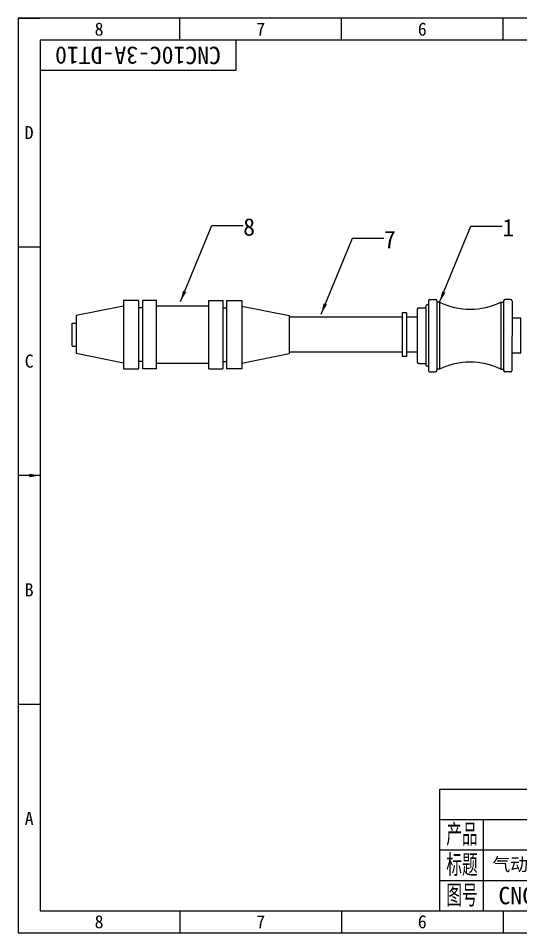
# Model space of a CAD drawing. Header units: millimetres. Extents: x 547 to 2149, y 622 to 1790.
# Drawn here: x 1850.7 to 1966.1, y 1341.3 to 1551.3 of the extents above; entities that cross this region are included whole.
import ezdxf

# ---------------------------------------------------------------- set-up
doc = ezdxf.new("R2010")
doc.units = ezdxf.units.MM
for name, color, linetype in [('中文标注', 3, 'Continuous'), ('仅图框使用', 7, 'Continuous'), ('元器件与线路', 7, 'Continuous'), ('英文数字标注', 3, 'Continuous')]:
    doc.layers.add(name, color=color, linetype=linetype)
doc.styles.get("Standard").update_dxf_attribs({"font": 'txt', "bigfont": 'gbcbig.shx'})
doc.dimstyles.new('ISO-25', dxfattribs={"dimtxt": 2.5, "dimasz": 2.5, "dimexe": 1.25, "dimexo": 0.625, "dimtad": 1, "dimtxsty": 'Standard', "dimcen": 2.5, "dimadec": 0, "dimazin": 0, "dimtfac": 1, "dimtmove": 0, "dimatfit": 3, "dimfxl": 0, "dimarcsym": 0})
doc.dimstyles.get("Standard").update_dxf_attribs({"dimtxt": 2, "dimasz": 3, "dimexe": 0.18, "dimexo": 0.0625, "dimgap": 0.09, "dimtad": 0, "dimtih": 1, "dimtoh": 1, "dimdec": 4, "dimzin": 0, "dimdsep": 46, "dimtxsty": 'Standard', "dimcen": 0.09, "dimaunit": 1, "dimadec": 0, "dimazin": 0, "dimtfac": 1, "dimtdec": 4, "dimtofl": 0, "dimtmove": 0, "dimatfit": 3, "dimfxl": 0, "dimtolj": 1, "dimtzin": 0, "dimarcsym": 0})

msp = doc.modelspace()

# ---------------------------------------------------------------- linework, layer by layer
at = {"layer": '仅图框使用'}
for p, q in [((1850.66, 1551.28), (1850.66, 1341.28)), ((2147.66, 1551.28), (1850.66, 1551.28)), ((1850.66, 1551.28), (1855.66, 1551.28)), ((1887.78, 1546.28), (1887.78, 1551.28)), ((1924.91, 1546.28), (1924.91, 1551.28)), ((1962.03, 1546.28), (1962.03, 1551.28)), ((1855.66, 1546.28), (1855.66, 1346.28)), ((2142.66, 1546.28), (1855.66, 1546.28)), ((1900.66, 1546.28), (1900.66, 1539.28)), ((1900.66, 1539.28), (1855.66, 1539.28)), ((1850.66, 1498.78), (1855.66, 1498.78)), ((1850.66, 1393.78), (1855.66, 1393.78)), ((1947.53, 1374.28), (2142.66, 1374.28)), ((1947.53, 1346.28), (1947.53, 1374.28)), ((1947.53, 1367.28), (2142.66, 1367.28)), ((1957.53, 1346.28), (1957.53, 1367.28)), ((1947.53, 1360.28), (2142.66, 1360.28)), ((1947.53, 1353.28), (2110.53, 1353.28)), ((1855.66, 1346.28), (2142.66, 1346.28)), ((1887.78, 1346.28), (1887.78, 1341.28)), ((1924.91, 1346.28), (1924.91, 1341.28)), ((1962.03, 1346.28), (1962.03, 1341.28)), ((1850.66, 1341.28), (2147.66, 1341.28))]:
    msp.add_line(p, q, dxfattribs=at)
at = {"layer": '元器件与线路'}
for p, q in [((1874.81, 1485.17), (1863.93, 1482.99)), ((1878.3, 1486.47), (1874.81, 1486.47)), ((1874.81, 1486.47), (1874.81, 1470.8)), ((1878.3, 1486.47), (1878.3, 1470.8)), ((1879.17, 1484.81), (1878.3, 1484.81)), ((1882.43, 1486.47), (1879.17, 1486.47)), ((1879.17, 1486.47), (1879.17, 1470.8)), ((1882.43, 1470.8), (1882.43, 1486.47)), ((1894.4, 1486.47), (1897.66, 1486.47)), ((1894.4, 1470.8), (1894.4, 1486.47)), ((1897.66, 1486.47), (1897.66, 1470.8)), ((1897.66, 1484.81), (1898.53, 1484.81)), ((1898.53, 1486.47), (1898.53, 1470.8)), ((1898.53, 1486.47), (1902.02, 1486.47)), ((1902.02, 1486.47), (1902.02, 1470.8)), ((1902.02, 1485.17), (1912.9, 1482.99)), ((1942.65, 1484.81), (1944.25, 1484.81)), ((1944.25, 1484.81), (1944.25, 1485.13)), ((1944.25, 1484.81), (1944.25, 1471.69)), ((1944.89, 1485.45), (1944.57, 1485.45)), ((1944.89, 1486.41), (1944.87, 1470.41)), ((1945.21, 1486.73), (1946.49, 1486.73)), ((1946.81, 1486.41), (1946.81, 1470.41)), ((1947.45, 1486.09), (1946.81, 1486.09)), ((1947.45, 1486.09), (1947.45, 1470.73)), ((1961.51, 1486.09), (1961.51, 1470.73)), ((1961.51, 1486.09), (1962.15, 1486.09)), ((1962.15, 1486.41), (1962.15, 1470.41)), ((1963.75, 1486.73), (1962.47, 1486.73)), ((1964.09, 1486.38), (1964.07, 1470.38)), ((1863.93, 1482.99), (1863.93, 1474.28)), ((1912.9, 1482.99), (1912.9, 1474.28)), ((1938.83, 1483.63), (1938.83, 1473.63)), ((1939.83, 1483.63), (1938.83, 1483.63)), ((1939.83, 1483.63), (1939.83, 1473.63)), ((1942.33, 1482.63), (1939.83, 1482.63)), ((1942.33, 1484.49), (1942.33, 1472.33)), ((1863.06, 1476.02), (1863.06, 1481.25)), ((1863.06, 1481.25), (1863.93, 1481.25)), ((1966.08, 1482.38), (1964.09, 1482.38)), ((1966.08, 1474.38), (1966.08, 1482.38)), ((1863.06, 1476.02), (1863.93, 1476.02)), ((1874.81, 1472.1), (1863.93, 1474.28)), ((1902.02, 1472.1), (1912.9, 1474.28)), ((1942.33, 1474.63), (1939.83, 1474.63)), ((1966.08, 1474.38), (1964.08, 1474.38)), ((1879.17, 1472.45), (1878.3, 1472.45)), ((1897.66, 1472.45), (1898.53, 1472.45)), ((1939.83, 1473.63), (1938.83, 1473.63)), ((1874.81, 1470.8), (1878.3, 1470.8)), ((1882.43, 1470.8), (1879.17, 1470.8)), ((1894.4, 1470.8), (1897.66, 1470.8)), ((1902.02, 1470.8), (1898.53, 1470.8)), ((1942.65, 1472.01), (1944.25, 1472.01)), ((1944.89, 1471.37), (1944.57, 1471.37)), ((1945.19, 1470.09), (1946.49, 1470.09)), ((1947.45, 1470.73), (1946.81, 1470.73)), ((1961.51, 1470.73), (1962.15, 1470.73)), ((1963.77, 1470.09), (1962.47, 1470.09))]:
    msp.add_line(p, q, dxfattribs=at)
at = {"layer": '元器件与线路', "color": 0}
for p, q in [((1882.43, 1485.21), (1894.4, 1485.21)), ((1882.43, 1472.05), (1894.4, 1472.05))]:
    msp.add_line(p, q, dxfattribs=at)
at = {"layer": '元器件与线路', "ltscale": 0.3}
for p, q in [((1938.83, 1482.63), (1912.9, 1482.63)), ((1938.83, 1474.63), (1912.9, 1474.63))]:
    msp.add_line(p, q, dxfattribs=at)
at = {"layer": '元器件与线路'}
for centre, radius, start, end in [((1942.65, 1484.49), 0.32, 90, 180), ((1944.57, 1485.13), 0.32, 90, 180), ((1945.21, 1486.41), 0.32, 90, 179.9315), ((1946.49, 1486.41), 0.32, 0, 90), ((1954.48, 1500.62), 16.14, 244.1846, 295.8154), ((1962.47, 1486.41), 0.32, 90, 180), ((1963.75, 1486.41), 0.32, 0.0685, 90), ((1942.65, 1472.33), 0.32, 180, 270), ((1954.48, 1456.19), 16.14, 64.1846, 115.8154), ((1944.57, 1471.69), 0.32, 180, 270), ((1945.19, 1470.41), 0.32, 179.9315, 270), ((1946.49, 1470.41), 0.32, 270, 0), ((1962.47, 1470.41), 0.32, 180, 270), ((1963.77, 1470.41), 0.32, 270, 0.0685)]:
    msp.add_arc(centre, radius, start, end, dxfattribs=at)

# ---------------------------------------------------------------- texts
at = {"layer": '中文标注', "insert": (1980.03, 1356.78), "char_height": 3, "width": 45, "attachment_point": 5}
msp.add_mtext('{\\fSimSun|b0|i0|c134|p2;气动两联件安装示意图}', dxfattribs=at)
at = {"layer": '仅图框使用', "attachment_point": 5}
for s, insert, char_height, width in [('{\\fSimSun|b0|i0|c134|p2;8}', (1869.22, 1548.78), 3, 37.125), ('{\\fSimSun|b0|i0|c134|p2;7}', (1906.35, 1548.78), 3, 37.125), ('{\\fSimSun|b0|i0|c134|p2;6}', (1943.47, 1548.78), 3, 37.125), ('{\\fSimSun|b0|i0|c134|p2;D}', (1853.16, 1525.03), 3, 5), ('{\\fSimSun|b0|i0|c134|p2;C}', (1853.16, 1472.53), 3, 5), ('{\\fSimSun|b0|i0|c134|p2;B}', (1853.16, 1420.03), 3, 5), ('{\\fSimSun|b0|i0|c134|p2;A}', (1853.16, 1367.53), 3, 5), ('产品', (1952.59, 1363.78), 5, 10.1092), ('标题', (1952.59, 1356.78), 5, 10.1092), ('图号', (1952.59, 1349.78), 5, 10.1092), ('{\\fSimSun|b0|i0|c134|p2;8}', (1869.22, 1343.78), 3, 37.125), ('{\\fSimSun|b0|i0|c134|p2;7}', (1906.35, 1343.78), 3, 37.125), ('{\\fSimSun|b0|i0|c134|p2;6}', (1943.47, 1343.78), 3, 37.125)]:
    msp.add_mtext(s, dxfattribs=dict(at, insert=insert, char_height=char_height, width=width))
at = {"layer": '英文数字标注', "insert": (1878.16, 1542.78), "char_height": 4, "width": 45, "attachment_point": 5, "rotation": 180}
msp.add_mtext('{\\fSimSun|b0|i0|c134|p2;CNC10C-3A-DT10}', dxfattribs=at)
at = {"layer": '英文数字标注', "char_height": 4}
for s, insert, width, attachment_point in [('\\A1;{\\fSimSun|b0|i0|c134|p2;8}', (1902.33, 1505.36), 3.7672, 1), ('\\A1;{\\fSimSun|b0|i0|c134|p2;1}', (1961.86, 1505.19), 3.7672, 1), ('\\A1;{\\fSimSun|b0|i0|c134|p2;7}', (1934.65, 1502.48), 3.7672, 1), ('{\\fSimSun|b0|i0|c134|p2;CNC10C-3A-DT10}', (1980.03, 1349.78), 45, 5)]:
    msp.add_mtext(s, dxfattribs=dict(at, insert=insert, width=width, attachment_point=attachment_point))

# ---------------------------------------------------------------- leaders
at = {"layer": '仅图框使用'}
msp.add_leader([(1855.66, 1446.28), (1850.66, 1446.28)], dimstyle='ISO-25', override={"dimgap": 0.625, "dimtad": 0}, dxfattribs=at)
at = {"layer": '英文数字标注'}
for points in [[(1887.92, 1486.25), (1895.13, 1503.69), (1902.33, 1503.69)], [(1947.45, 1486.09), (1954.66, 1503.53), (1961.86, 1503.53)], [(1920.24, 1483.37), (1927.45, 1500.82), (1934.65, 1500.82)]]:
    msp.add_leader(points, dimstyle='Standard', override={"dimasz": 2.5, "dimgap": 0.09, "dimtad": 0}, dxfattribs=at)

doc.saveas('drawing.dxf')
